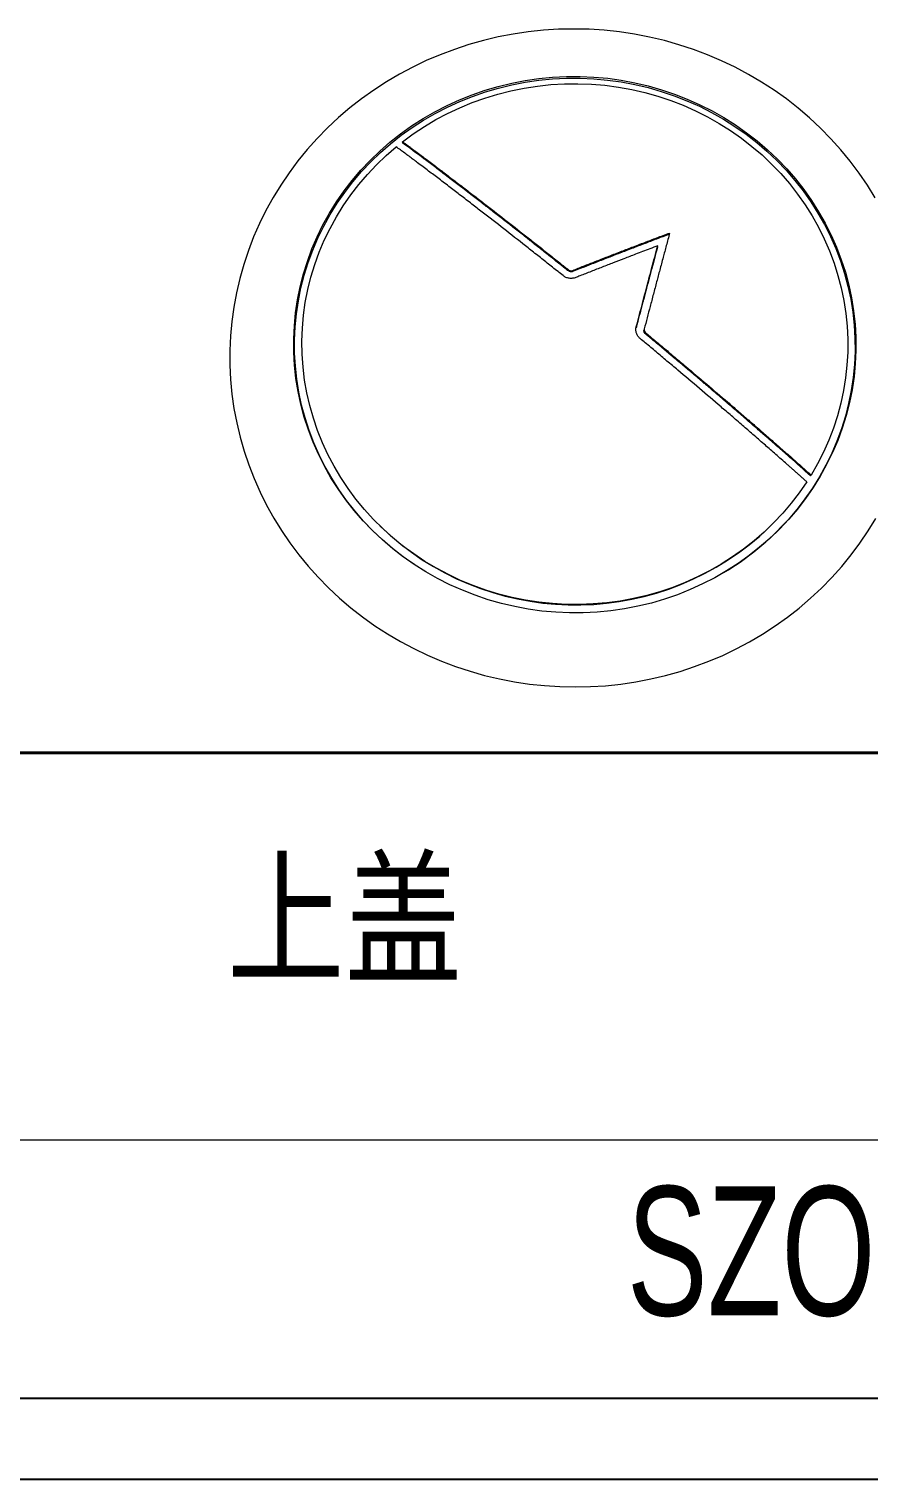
# Model space of a CAD drawing. Header units: inches. Extents: x 2104 to 3832, y 410 to 823.
# Drawn here: x 2456.3 to 2558.7, y 409.8 to 586.5 of the extents above; entities that cross this region are included whole.
import ezdxf

# ---------------------------------------------------------------- set-up
doc = ezdxf.new("R2010")
doc.units = ezdxf.units.IN
doc.layers.add('文字', color=81, linetype='Continuous')
doc.layers.add('粗实线', color=7, linetype='Continuous', lineweight=30)
doc.layers.add('细实线', color=3, linetype='Continuous', lineweight=9)
doc.styles.add('宋体', font='', dxfattribs={"width": 0.8, "height": 3.5})
doc.styles.add('长仿宋', font='', dxfattribs={"width": 0.7, "height": 4})
doc.styles.get('宋体').set_extended_font_data('SimSun')
doc.styles.get('长仿宋').set_extended_font_data('SimSun')

msp = doc.modelspace()

# ---------------------------------------------------------------- linework, layer by layer
at = {"color": 7, "linetype": 'Continuous', "lineweight": 15}
for p, q in [((2501.897, 572.543), (2501.845, 572.725)), ((2532.905, 559.897), (2532.93, 560.041)), ((2551.533, 532.034), (2551.612, 532.109)), ((2499.088, 525.914), (2499.148, 525.856)), ((2545.359, 524.677), (2545.422, 524.732))]:
    msp.add_line(p, q, dxfattribs=at)
for p, q in [((2119.259, 419.627), (2678.222, 419.627)), ((2104.15, 409.797), (2688.052, 409.797))]:
    msp.add_line(p, q)
at = {"color": 7, "linetype": 'Continuous', "lineweight": 15, "flags": 128}
for points in [[(2559.432, 565.886), (2558.488, 567.416), (2557.474, 568.904), (2556.393, 570.349), (2555.245, 571.746), (2554.034, 573.094), (2552.762, 574.389), (2551.431, 575.63), (2550.044, 576.814), (2548.604, 577.937), (2547.113, 578.999), (2545.575, 579.998), (2543.992, 580.93), (2542.368, 581.795), (2540.705, 582.59), (2539.007, 583.315), (2537.277, 583.967), (2535.519, 584.546), (2533.737, 585.05), (2531.932, 585.478), (2530.11, 585.83), (2528.274, 586.104), (2526.426, 586.301), (2524.572, 586.419), (2522.714, 586.459), (2520.857, 586.421), (2519.003, 586.305), (2517.156, 586.11), (2515.321, 585.837), (2513.5, 585.487), (2511.697, 585.061), (2509.917, 584.559), (2508.161, 583.982), (2506.434, 583.331), (2504.739, 582.609), (2503.079, 581.815), (2501.458, 580.952), (2499.879, 580.021), (2498.344, 579.024), (2496.858, 577.964), (2495.422, 576.841), (2494.039, 575.659), (2492.714, 574.42), (2491.446, 573.126), (2490.241, 571.779), (2489.099, 570.383), (2488.023, 568.94), (2487.015, 567.452), (2486.077, 565.924), (2485.21, 564.357), (2484.418, 562.754), (2483.701, 561.12), (2483.06, 559.457), (2482.497, 557.768), (2482.012, 556.057), (2481.608, 554.328), (2481.284, 552.582), (2481.042, 550.824), (2480.881, 549.058), (2480.802, 547.287), (2480.806, 545.513), (2480.891, 543.742), (2481.059, 541.975), (2481.308, 540.217), (2481.639, 538.471), (2482.05, 536.741), (2482.541, 535.03), (2483.11, 533.34), (2483.758, 531.677), (2484.482, 530.042), (2485.28, 528.439), (2486.152, 526.871), (2487.096, 525.341), (2488.11, 523.853), (2489.192, 522.408), (2490.339, 521.011), (2491.55, 519.663), (2492.822, 518.367), (2494.153, 517.127), (2495.54, 515.943)], [(2500.61, 523.177), (2499.358, 524.251), (2498.163, 525.382), (2497.027, 526.567), (2495.953, 527.804), (2494.944, 529.089), (2494.002, 530.42), (2493.13, 531.793), (2492.329, 533.206), (2491.602, 534.654), (2490.95, 536.134), (2490.374, 537.642), (2489.877, 539.176), (2489.46, 540.731), (2489.122, 542.303), (2488.866, 543.89), (2488.692, 545.486), (2488.6, 547.088), (2488.591, 548.692), (2488.664, 550.294), (2488.819, 551.891), (2489.056, 553.479), (2489.375, 555.054), (2489.774, 556.611), (2490.253, 558.148), (2490.81, 559.66), (2491.445, 561.144), (2492.155, 562.597), (2492.939, 564.014), (2493.795, 565.393), (2494.721, 566.729), (2495.715, 568.021), (2496.774, 569.265), (2497.896, 570.457), (2499.078, 571.595), (2500.317, 572.676), (2501.61, 573.698), (2502.955, 574.658), (2504.347, 575.553), (2505.784, 576.383), (2507.262, 577.143), (2508.778, 577.834), (2510.327, 578.453), (2511.906, 578.998), (2513.512, 579.469), (2515.141, 579.864), (2516.787, 580.182), (2518.449, 580.423), (2520.121, 580.585), (2521.799, 580.669), (2523.48, 580.674), (2525.16, 580.601), (2526.834, 580.449), (2528.498, 580.219), (2530.148, 579.911), (2531.781, 579.526), (2533.393, 579.065), (2534.979, 578.53), (2536.535, 577.921), (2538.059, 577.24), (2539.546, 576.488), (2540.993, 575.668), (2542.396, 574.781), (2543.752, 573.829), (2545.057, 572.816), (2546.309, 571.742), (2547.504, 570.612), (2548.64, 569.426), (2549.714, 568.19), (2550.723, 566.904), (2551.665, 565.573), (2552.537, 564.2), (2553.338, 562.787), (2554.065, 561.34), (2554.717, 559.859), (2555.293, 558.351), (2555.79, 556.817), (2556.207, 555.262), (2556.545, 553.69), (2556.801, 552.104), (2556.975, 550.508), (2557.067, 548.905), (2557.076, 547.301), (2557.003, 545.699), (2556.848, 544.102), (2556.611, 542.514), (2556.292, 540.939), (2555.893, 539.382), (2555.414, 537.845), (2554.857, 536.333), (2554.222, 534.849), (2553.512, 533.396), (2552.728, 531.979), (2551.872, 530.6), (2550.946, 529.264), (2549.952, 527.972), (2548.893, 526.729), (2547.771, 525.536), (2546.59, 524.398), (2545.35, 523.317), (2544.057, 522.295), (2542.712, 521.335), (2541.32, 520.44), (2539.883, 519.61), (2538.405, 518.85), (2536.89, 518.159), (2535.34, 517.54), (2533.761, 516.995), (2532.155, 516.524), (2530.526, 516.129), (2528.88, 515.811), (2527.218, 515.571), (2525.546, 515.408), (2523.868, 515.324), (2522.187, 515.319), (2520.507, 515.392), (2518.833, 515.544), (2517.169, 515.775), (2515.519, 516.082), (2513.886, 516.467), (2512.274, 516.928), (2510.688, 517.463), (2509.132, 518.072), (2507.608, 518.754), (2506.121, 519.505), (2504.674, 520.325), (2503.271, 521.212), (2501.916, 522.164), (2500.61, 523.177)], [(2503.284, 521.204), (2501.974, 522.124), (2500.673, 523.135), (2499.424, 524.205), (2498.233, 525.333), (2497.1, 526.514), (2496.029, 527.747), (2495.023, 529.029), (2494.084, 530.356), (2493.215, 531.725), (2492.416, 533.134), (2491.691, 534.577), (2491.041, 536.053), (2490.467, 537.557), (2489.972, 539.086), (2489.555, 540.637), (2489.219, 542.205), (2488.964, 543.786), (2488.79, 545.377), (2488.698, 546.975), (2488.689, 548.574), (2488.761, 550.172), (2488.916, 551.764), (2489.153, 553.347), (2489.471, 554.917), (2489.869, 556.47), (2490.346, 558.002), (2490.902, 559.51), (2491.534, 560.99), (2492.242, 562.438), (2493.024, 563.851), (2493.878, 565.226), (2494.801, 566.558), (2495.792, 567.846), (2496.848, 569.086), (2497.966, 570.275), (2499.145, 571.41), (2500.38, 572.488), (2501.67, 573.506), (2503.01, 574.463), (2504.399, 575.356), (2505.831, 576.183), (2507.305, 576.942), (2508.816, 577.63), (2510.361, 578.247), (2511.936, 578.791), (2513.537, 579.26), (2515.16, 579.654), (2516.802, 579.971), (2518.459, 580.211), (2520.126, 580.373), (2521.799, 580.457), (2523.475, 580.462), (2525.15, 580.389), (2526.819, 580.237), (2528.478, 580.008), (2530.124, 579.701), (2531.752, 579.317), (2533.359, 578.858), (2534.94, 578.324), (2536.492, 577.717), (2538.011, 577.038), (2539.494, 576.288), (2540.936, 575.47), (2542.335, 574.586), (2543.687, 573.637), (2544.988, 572.627), (2546.237, 571.556), (2547.429, 570.429), (2548.561, 569.247), (2549.632, 568.014), (2550.638, 566.733), (2551.577, 565.406), (2552.447, 564.036), (2553.245, 562.628), (2553.97, 561.184), (2554.62, 559.709), (2555.194, 558.204), (2555.689, 556.675), (2556.106, 555.125), (2556.442, 553.557), (2556.698, 551.976), (2556.871, 550.384), (2556.963, 548.787), (2556.972, 547.188), (2556.9, 545.59), (2556.745, 543.997), (2556.508, 542.414), (2556.191, 540.845), (2555.793, 539.292), (2555.315, 537.76), (2554.759, 536.252), (2554.127, 534.772), (2553.419, 533.324), (2552.637, 531.911), (2551.783, 530.536), (2550.86, 529.203), (2549.869, 527.915), (2548.813, 526.676)], [(2501.845, 572.725), (2503.15, 573.685), (2504.503, 574.582), (2505.901, 575.414), (2507.341, 576.179), (2508.82, 576.875), (2510.332, 577.499), (2511.876, 578.051), (2513.446, 578.53), (2515.04, 578.933), (2516.653, 579.26), (2518.28, 579.511), (2519.92, 579.684), (2521.566, 579.779), (2523.216, 579.797), (2524.864, 579.736), (2526.508, 579.597), (2528.142, 579.381), (2529.764, 579.087), (2531.368, 578.717), (2532.951, 578.272), (2534.51, 577.753), (2536.04, 577.16), (2537.537, 576.496), (2538.998, 575.761), (2540.419, 574.959), (2541.797, 574.09), (2543.129, 573.158), (2544.41, 572.163), (2545.638, 571.11), (2546.81, 569.999), (2547.923, 568.835), (2548.975, 567.619), (2549.962, 566.355), (2550.882, 565.047), (2551.733, 563.696), (2552.513, 562.307), (2553.22, 560.883), (2553.852, 559.428), (2554.408, 557.944), (2554.886, 556.436), (2555.286, 554.908), (2555.605, 553.363), (2555.844, 551.805), (2556.001, 550.237), (2556.077, 548.664), (2556.071, 547.09), (2555.983, 545.518), (2555.814, 543.952), (2555.563, 542.397), (2555.232, 540.856), (2554.821, 539.332), (2554.331, 537.83), (2553.764, 536.352), (2553.121, 534.904), (2552.403, 533.489), (2551.612, 532.109)], [(2551.091, 531.28), (2550.182, 529.958), (2549.204, 528.68), (2548.161, 527.452), (2547.055, 526.274), (2545.888, 525.151), (2544.664, 524.084), (2543.386, 523.078), (2542.056, 522.134), (2540.679, 521.254), (2539.257, 520.441), (2537.795, 519.697), (2536.295, 519.024), (2534.761, 518.422), (2533.198, 517.895), (2531.609, 517.443), (2529.999, 517.067), (2528.37, 516.768), (2526.728, 516.547), (2525.076, 516.405), (2523.418, 516.342), (2521.759, 516.357), (2520.102, 516.452), (2518.453, 516.625), (2516.814, 516.877), (2515.19, 517.206), (2513.586, 517.612), (2512.004, 518.094), (2510.449, 518.65), (2508.926, 519.28), (2507.436, 519.982), (2505.986, 520.753), (2504.577, 521.592), (2503.213, 522.498), (2501.899, 523.467), (2500.636, 524.497), (2499.429, 525.586), (2498.28, 526.731), (2497.193, 527.929), (2496.169, 529.177), (2495.211, 530.473), (2494.323, 531.812), (2493.505, 533.191), (2492.76, 534.608), (2492.09, 536.058), (2491.497, 537.538), (2490.982, 539.045), (2490.546, 540.573), (2490.191, 542.121), (2489.917, 543.683), (2489.724, 545.256), (2489.615, 546.836), (2489.588, 548.419), (2489.643, 550.002), (2489.782, 551.579), (2490.002, 553.148), (2490.305, 554.704), (2490.688, 556.244), (2491.152, 557.763), (2491.694, 559.258), (2492.314, 560.726), (2493.01, 562.161), (2493.781, 563.562), (2494.623, 564.924), (2495.536, 566.244), (2496.517, 567.519), (2497.563, 568.746), (2498.672, 569.92), (2499.842, 571.041), (2501.068, 572.104)], [(2522.048, 556.98), (2522.048, 557.015), (2522.049, 557.05), (2522.049, 557.086), (2522.05, 557.121)], [(2522.571, 557.046), (2522.57, 557.011), (2522.57, 556.975), (2522.57, 556.94), (2522.569, 556.904)], [(2530.321, 550.179), (2530.315, 550.149), (2530.309, 550.119), (2530.303, 550.09), (2530.297, 550.06)], [(2531.287, 549.911), (2531.278, 549.873), (2531.26, 549.79)], [(2531.452, 549.448), (2531.445, 549.418), (2531.439, 549.387), (2531.432, 549.357), (2531.425, 549.326)], [(2495.54, 515.943), (2496.98, 514.82), (2498.471, 513.757), (2500.009, 512.759), (2501.592, 511.827), (2503.217, 510.962), (2504.88, 510.167), (2506.577, 509.442), (2508.307, 508.79), (2510.065, 508.211), (2511.848, 507.707), (2513.652, 507.279), (2515.474, 506.927), (2517.311, 506.653), (2519.158, 506.456), (2521.012, 506.338), (2522.87, 506.297), (2524.728, 506.336), (2526.582, 506.452), (2528.428, 506.647), (2530.264, 506.92), (2532.084, 507.27), (2533.887, 507.696), (2535.668, 508.198), (2537.424, 508.775), (2539.151, 509.426), (2540.846, 510.148), (2542.505, 510.942), (2544.126, 511.805), (2545.706, 512.736), (2547.24, 513.733), (2548.727, 514.793), (2550.163, 515.916), (2551.545, 517.098), (2552.871, 518.337), (2554.138, 519.631), (2555.344, 520.978), (2556.486, 522.374), (2557.562, 523.817), (2558.57, 525.305), (2559.508, 526.833)]]:
    msp.add_lwpolyline(points, dxfattribs=at)
at = {"color": 7, "linetype": 'Continuous', "lineweight": 15}
for centre, radius, start, end in [((2523.734, 549.194), 33.705, 300.79573, 318.07932), ((2522.898, 550.536), 34.252, 226.09901, 310.97701)]:
    msp.add_arc(centre, radius, start, end, dxfattribs=at)
for points, knots in [([(2501.845, 572.725), (2501.95, 572.648), (2502.16, 572.495), (2502.476, 572.263), (2502.793, 572.029), (2503.11, 571.794), (2503.427, 571.557), (2503.744, 571.321), (2504.06, 571.084), (2504.708, 570.598), (2505.661, 569.88), (2506.949, 568.905), (2508.21, 567.945), (2509.502, 566.956), (2510.765, 565.985), (2512.47, 564.668), (2514.587, 563.02), (2516.724, 561.344), (2518.434, 559.994), (2519.718, 558.978), (2520.752, 558.156), (2521.529, 557.537), (2521.879, 557.258), (2522.05, 557.121)], [0, 0, 0, 0, 0.01582354, 0.03166449, 0.0475122, 0.06335557, 0.07918313, 0.09498312, 0.11074357, 0.12645253, 0.19174849, 0.25290294, 0.31837018, 0.37935337, 0.4450346, 0.50580409, 0.63225399, 0.75870433, 0.82192963, 0.88515528, 0.94838062, 0.97477043, 1, 1, 1, 1]), ([(2522.048, 556.98), (2521.921, 557.081), (2521.792, 557.184), (2521.555, 557.374), (2521.446, 557.461), (2521.282, 557.592), (2521.226, 557.636), (2521.143, 557.703), (2521.115, 557.725), (2521.073, 557.758), (2521.059, 557.77), (2521.038, 557.786), (2521.031, 557.792), (2521.02, 557.8), (2521.017, 557.803), (2521.01, 557.809), (2521.006, 557.812), (2520.801, 557.975), (2520.594, 558.14), (2520.274, 558.395), (2520.166, 558.481), (2520.001, 558.612), (2519.946, 558.656), (2519.862, 558.722), (2519.834, 558.744), (2519.792, 558.778), (2519.778, 558.789), (2519.757, 558.806), (2519.75, 558.811), (2519.739, 558.82), (2519.736, 558.823), (2519.729, 558.828), (2519.725, 558.831), (2519.52, 558.994), (2519.313, 559.158), (2518.993, 559.412), (2518.885, 559.498), (2518.72, 559.628), (2518.665, 559.672), (2518.582, 559.738), (2518.554, 559.76), (2518.512, 559.793), (2518.498, 559.804), (2518.477, 559.821), (2518.47, 559.826), (2518.459, 559.835), (2518.456, 559.837), (2518.449, 559.843), (2518.445, 559.846), (2518.239, 560.008), (2518.032, 560.172), (2517.712, 560.425), (2517.604, 560.51), (2517.44, 560.64), (2517.385, 560.683), (2517.301, 560.749), (2517.274, 560.771), (2517.232, 560.804), (2517.218, 560.815), (2517.197, 560.831), (2517.19, 560.837), (2517.179, 560.845), (2517.176, 560.848), (2517.17, 560.852), (2517.169, 560.853), (2517.165, 560.856), (2517.163, 560.858), (2516.776, 561.163), (2516.371, 561.482), (2515.732, 561.983), (2515.513, 562.155), (2515.178, 562.417), (2515.065, 562.505), (2514.894, 562.639), (2514.837, 562.684), (2514.75, 562.752), (2514.721, 562.775), (2514.677, 562.809), (2514.663, 562.82), (2514.641, 562.837), (2514.634, 562.843), (2514.623, 562.851), (2514.619, 562.854), (2514.614, 562.859), (2514.612, 562.86), (2514.608, 562.863), (2514.606, 562.865), (2514.215, 563.17), (2513.808, 563.488), (2513.169, 563.985), (2512.952, 564.154), (2512.619, 564.412), (2512.507, 564.499), (2512.337, 564.631), (2512.28, 564.675), (2512.194, 564.741), (2512.166, 564.764), (2512.123, 564.797), (2512.108, 564.808), (2512.087, 564.825), (2512.079, 564.83), (2512.069, 564.839), (2512.065, 564.842), (2512.06, 564.846), (2512.058, 564.847), (2512.054, 564.85), (2512.052, 564.852), (2511.658, 565.157), (2511.249, 565.473), (2510.612, 565.964), (2510.396, 566.131), (2510.065, 566.385), (2509.953, 566.471), (2509.785, 566.6), (2509.728, 566.644), (2509.643, 566.709), (2509.615, 566.731), (2509.572, 566.764), (2509.558, 566.774), (2509.536, 566.791), (2509.529, 566.796), (2509.519, 566.805), (2509.515, 566.807), (2509.51, 566.811), (2509.508, 566.813), (2509.504, 566.816), (2509.502, 566.817), (2509.106, 567.121), (2508.696, 567.435), (2508.06, 567.92), (2507.844, 568.085), (2507.515, 568.335), (2507.404, 568.419), (2507.237, 568.547), (2507.181, 568.589), (2507.096, 568.653), (2507.068, 568.675), (2507.026, 568.707), (2507.011, 568.718), (2506.99, 568.734), (2506.983, 568.739), (2506.973, 568.747), (2506.969, 568.75), (2506.964, 568.754), (2506.962, 568.755), (2506.958, 568.758), (2506.956, 568.76), (2506.558, 569.062), (2506.149, 569.372), (2505.514, 569.851), (2505.299, 570.013), (2504.972, 570.26), (2504.862, 570.343), (2504.695, 570.468), (2504.64, 570.509), (2504.556, 570.572), (2504.528, 570.593), (2504.486, 570.625), (2504.472, 570.636), (2504.45, 570.651), (2504.443, 570.657), (2504.433, 570.665), (2504.429, 570.667), (2504.422, 570.673), (2504.419, 570.675), (2503.577, 571.307), (2502.728, 571.941), (2501.897, 572.543)], [0, 0, 0, 0, 0.01920113, 0.01920113, 0.03482613, 0.03482613, 0.04263863, 0.04263863, 0.04654488, 0.04654488, 0.04849801, 0.04849801, 0.04947457, 0.04947457, 0.04996285, 0.04996285, 0.05045113, 0.05045113, 0.08170113, 0.08170113, 0.09732613, 0.09732613, 0.10513863, 0.10513863, 0.10904488, 0.10904488, 0.11099801, 0.11099801, 0.11197457, 0.11197457, 0.11246285, 0.11246285, 0.11295113, 0.11295113, 0.14420113, 0.14420113, 0.15982613, 0.15982613, 0.16763863, 0.16763863, 0.17154488, 0.17154488, 0.17349801, 0.17349801, 0.17447457, 0.17447457, 0.17496285, 0.17496285, 0.17545113, 0.17545113, 0.20670113, 0.20670113, 0.22232613, 0.22232613, 0.23013863, 0.23013863, 0.23404488, 0.23404488, 0.23599801, 0.23599801, 0.23697457, 0.23697457, 0.23746285, 0.23746285, 0.23770699, 0.23770699, 0.23795113, 0.23795113, 0.30045113, 0.30045113, 0.33170113, 0.33170113, 0.34732613, 0.34732613, 0.35513863, 0.35513863, 0.35904488, 0.35904488, 0.36099801, 0.36099801, 0.36197457, 0.36197457, 0.36246285, 0.36246285, 0.36270699, 0.36270699, 0.36295113, 0.36295113, 0.42545113, 0.42545113, 0.45670113, 0.45670113, 0.47232613, 0.47232613, 0.48013863, 0.48013863, 0.48404488, 0.48404488, 0.48599801, 0.48599801, 0.48697457, 0.48697457, 0.48746285, 0.48746285, 0.48770699, 0.48770699, 0.48795113, 0.48795113, 0.55045113, 0.55045113, 0.58170113, 0.58170113, 0.59732613, 0.59732613, 0.60513863, 0.60513863, 0.60904488, 0.60904488, 0.61099801, 0.61099801, 0.61197457, 0.61197457, 0.61246285, 0.61246285, 0.61270699, 0.61270699, 0.61295113, 0.61295113, 0.67545113, 0.67545113, 0.70670113, 0.70670113, 0.72232613, 0.72232613, 0.73013863, 0.73013863, 0.73404488, 0.73404488, 0.73599801, 0.73599801, 0.73697457, 0.73697457, 0.73746285, 0.73746285, 0.73770699, 0.73770699, 0.73795113, 0.73795113, 0.80045113, 0.80045113, 0.83170113, 0.83170113, 0.84732613, 0.84732613, 0.85513863, 0.85513863, 0.85904488, 0.85904488, 0.86099801, 0.86099801, 0.86197457, 0.86197457, 0.86246285, 0.86246285, 0.86295113, 0.86295113, 0.98795113, 0.98795113, 0.98795113, 0.98795113]), ([(2521.401, 556.409), (2521.196, 556.572), (2520.55, 557.087), (2519.465, 557.95), (2518.144, 558.996), (2516.383, 560.386), (2514.184, 562.113), (2512.006, 563.809), (2510.251, 565.166), (2508.952, 566.165), (2507.62, 567.185), (2506.323, 568.172), (2504.996, 569.177), (2503.951, 569.964), (2503.153, 570.562), (2502.632, 570.952), (2502.109, 571.34), (2501.588, 571.725), (2501.242, 571.978), (2501.068, 572.104)], [0, 0, 0, 0, 0.0300748, 0.0947366, 0.1593991, 0.224061, 0.3533843, 0.4827071, 0.5446933, 0.6120306, 0.6742769, 0.7413537, 0.8038017, 0.8706773, 0.896386, 0.9222255, 0.9481422, 0.9740837, 1, 1, 1, 1]), ([(2534.355, 561.457), (2533.811, 561.253), (2533.288, 561.056), (2532.535, 560.77), (2532.289, 560.677), (2531.928, 560.54), (2531.809, 560.494), (2531.632, 560.427), (2531.573, 560.405), (2531.486, 560.371), (2531.457, 560.36), (2531.413, 560.344), (2531.399, 560.338), (2531.377, 560.33), (2531.37, 560.327), (2531.359, 560.323), (2531.355, 560.321), (2531.348, 560.319), (2531.345, 560.318), (2531.079, 560.216), (2530.822, 560.118), (2530.445, 559.974), (2530.321, 559.926), (2530.136, 559.855), (2530.075, 559.832), (2529.984, 559.797), (2529.954, 559.785), (2529.908, 559.768), (2529.893, 559.762), (2529.87, 559.753), (2529.863, 559.751), (2529.852, 559.746), (2529.848, 559.745), (2529.84, 559.742), (2529.837, 559.741), (2529.571, 559.638), (2529.314, 559.54), (2528.937, 559.394), (2528.812, 559.346), (2528.628, 559.275), (2528.566, 559.252), (2528.475, 559.216), (2528.445, 559.205), (2528.399, 559.187), (2528.384, 559.181), (2528.362, 559.172), (2528.354, 559.169), (2528.343, 559.165), (2528.339, 559.164), (2528.331, 559.161), (2528.328, 559.159), (2528.062, 559.057), (2527.805, 558.957), (2527.428, 558.811), (2527.303, 558.763), (2527.119, 558.691), (2527.057, 558.667), (2526.966, 558.632), (2526.936, 558.62), (2526.89, 558.602), (2526.875, 558.596), (2526.852, 558.587), (2526.845, 558.584), (2526.833, 558.58), (2526.83, 558.579), (2526.822, 558.576), (2526.819, 558.574), (2526.553, 558.471), (2526.297, 558.371), (2525.92, 558.224), (2525.795, 558.175), (2525.61, 558.103), (2525.548, 558.079), (2525.457, 558.043), (2525.426, 558.031), (2525.381, 558.013), (2525.365, 558.007), (2525.343, 557.998), (2525.335, 557.995), (2525.324, 557.991), (2525.32, 557.989), (2525.312, 557.986), (2525.309, 557.985), (2525.045, 557.881), (2524.79, 557.781), (2524.412, 557.633), (2524.288, 557.584), (2524.102, 557.511), (2524.04, 557.486), (2523.948, 557.45), (2523.917, 557.438), (2523.871, 557.42), (2523.856, 557.414), (2523.833, 557.404), (2523.825, 557.401), (2523.81, 557.395), (2523.802, 557.393), (2523.378, 557.225), (2522.972, 557.064), (2522.569, 556.904)], [0.02397217, 0.02397217, 0.02397217, 0.02397217, 0.14897217, 0.14897217, 0.21147217, 0.21147217, 0.24272217, 0.24272217, 0.25834717, 0.25834717, 0.26615967, 0.26615967, 0.27006592, 0.27006592, 0.27201905, 0.27201905, 0.27299561, 0.27299561, 0.27397217, 0.27397217, 0.33647217, 0.33647217, 0.36772217, 0.36772217, 0.38334717, 0.38334717, 0.39115967, 0.39115967, 0.39506592, 0.39506592, 0.39701905, 0.39701905, 0.39799561, 0.39799561, 0.39897217, 0.39897217, 0.46147217, 0.46147217, 0.49272217, 0.49272217, 0.50834717, 0.50834717, 0.51615967, 0.51615967, 0.52006592, 0.52006592, 0.52201905, 0.52201905, 0.52299561, 0.52299561, 0.52397217, 0.52397217, 0.58647217, 0.58647217, 0.61772217, 0.61772217, 0.63334717, 0.63334717, 0.64115967, 0.64115967, 0.64506592, 0.64506592, 0.64701905, 0.64701905, 0.64799561, 0.64799561, 0.64897217, 0.64897217, 0.71147217, 0.71147217, 0.74272217, 0.74272217, 0.75834717, 0.75834717, 0.76615967, 0.76615967, 0.77006592, 0.77006592, 0.77201905, 0.77201905, 0.77299561, 0.77299561, 0.77397217, 0.77397217, 0.83647217, 0.83647217, 0.86772217, 0.86772217, 0.88334717, 0.88334717, 0.89115967, 0.89115967, 0.89506592, 0.89506592, 0.89701905, 0.89701905, 0.89897217, 0.89897217, 1, 1, 1, 1]), ([(2522.571, 557.046), (2522.792, 557.133), (2523.238, 557.31), (2523.915, 557.577), (2524.608, 557.85), (2525.324, 558.13), (2526.066, 558.42), (2527.075, 558.812), (2528.319, 559.294), (2529.83, 559.876), (2531.321, 560.445), (2532.853, 561.028), (2533.859, 561.407), (2534.382, 561.604)], [0, 0, 0, 0, 0.05607752, 0.1131783, 0.17169102, 0.23192914, 0.29474253, 0.35994152, 0.48795157, 0.61050033, 0.7439767, 0.86671663, 1, 1, 1, 1]), ([(2532.93, 560.041), (2532.613, 559.921), (2531.996, 559.687), (2531.095, 559.343), (2530.042, 558.94), (2528.856, 558.485), (2527.504, 557.962), (2526.17, 557.444), (2524.817, 556.914), (2523.748, 556.494), (2523.13, 556.249), (2522.964, 556.184)], [0, 0, 0, 0, 0.0955045, 0.1859649, 0.2714341, 0.4130256, 0.5428676, 0.6785843, 0.8143009, 0.9500174, 1, 1, 1, 1]), ([(2530.321, 550.179), (2530.365, 550.345), (2530.527, 550.961), (2530.806, 552.026), (2531.161, 553.371), (2531.51, 554.692), (2531.864, 556.03), (2532.213, 557.346), (2532.572, 558.696), (2532.807, 559.58), (2532.93, 560.041)], [0, 0, 0, 0, 0.0499954, 0.1857101, 0.3214249, 0.4571398, 0.5869802, 0.7285698, 0.8586399, 1, 1, 1, 1]), ([(2534.382, 561.604), (2534.313, 561.342), (2534.176, 560.83), (2533.974, 560.074), (2533.781, 559.348), (2533.517, 558.358), (2533.192, 557.132), (2532.796, 555.64), (2532.47, 554.409), (2532.206, 553.409), (2531.952, 552.443), (2531.647, 551.288), (2531.408, 550.375), (2531.291, 549.929)], [0, 0, 0, 0, 0.0679749, 0.1332843, 0.1959574, 0.2560249, 0.3894991, 0.5120461, 0.640058, 0.7052569, 0.7680703, 0.8868214, 1, 1, 1, 1]), ([(2532.905, 559.897), (2532.777, 559.419), (2532.655, 558.959), (2532.478, 558.296), (2532.421, 558.079), (2532.336, 557.761), (2532.308, 557.656), (2532.266, 557.5), (2532.253, 557.449), (2532.232, 557.371), (2532.225, 557.346), (2532.215, 557.308), (2532.212, 557.295), (2532.207, 557.276), (2532.205, 557.269), (2532.202, 557.26), (2532.202, 557.257), (2532.2, 557.25), (2532.199, 557.247), (2532.137, 557.013), (2532.077, 556.786), (2531.988, 556.453), (2531.959, 556.343), (2531.916, 556.18), (2531.901, 556.126), (2531.88, 556.046), (2531.873, 556.019), (2531.862, 555.979), (2531.859, 555.965), (2531.853, 555.945), (2531.852, 555.939), (2531.849, 555.929), (2531.848, 555.925), (2531.846, 555.919), (2531.845, 555.916), (2531.783, 555.68), (2531.723, 555.453), (2531.634, 555.119), (2531.605, 555.009), (2531.562, 554.846), (2531.547, 554.792), (2531.526, 554.711), (2531.519, 554.684), (2531.508, 554.644), (2531.504, 554.63), (2531.499, 554.61), (2531.497, 554.604), (2531.495, 554.594), (2531.494, 554.59), (2531.492, 554.584), (2531.491, 554.581), (2531.429, 554.345), (2531.369, 554.117), (2531.28, 553.783), (2531.251, 553.673), (2531.207, 553.509), (2531.193, 553.454), (2531.171, 553.373), (2531.164, 553.346), (2531.154, 553.306), (2531.15, 553.293), (2531.145, 553.272), (2531.143, 553.266), (2531.14, 553.256), (2531.139, 553.252), (2531.138, 553.246), (2531.137, 553.243), (2531.075, 553.007), (2531.014, 552.78), (2530.926, 552.444), (2530.896, 552.334), (2530.853, 552.169), (2530.838, 552.114), (2530.817, 552.033), (2530.81, 552.006), (2530.799, 551.965), (2530.795, 551.951), (2530.79, 551.931), (2530.788, 551.924), (2530.785, 551.911), (2530.783, 551.905), (2530.72, 551.667), (2530.66, 551.439), (2530.572, 551.104), (2530.542, 550.992), (2530.499, 550.827), (2530.484, 550.772), (2530.462, 550.689), (2530.455, 550.662), (2530.444, 550.621), (2530.441, 550.607), (2530.435, 550.586), (2530.433, 550.58), (2530.43, 550.566), (2530.428, 550.56), (2530.383, 550.387), (2530.339, 550.223), (2530.297, 550.06)], [0.07988404, 0.07988404, 0.07988404, 0.07988404, 0.20488404, 0.20488404, 0.26738404, 0.26738404, 0.29863404, 0.29863404, 0.31425904, 0.31425904, 0.32207154, 0.32207154, 0.32597779, 0.32597779, 0.32793091, 0.32793091, 0.32890747, 0.32890747, 0.32988404, 0.32988404, 0.39238404, 0.39238404, 0.42363404, 0.42363404, 0.43925904, 0.43925904, 0.44707154, 0.44707154, 0.45097779, 0.45097779, 0.45293091, 0.45293091, 0.45390747, 0.45390747, 0.45488404, 0.45488404, 0.51738404, 0.51738404, 0.54863404, 0.54863404, 0.56425904, 0.56425904, 0.57207154, 0.57207154, 0.57597779, 0.57597779, 0.57793091, 0.57793091, 0.57890747, 0.57890747, 0.57988404, 0.57988404, 0.64238404, 0.64238404, 0.67363404, 0.67363404, 0.68925904, 0.68925904, 0.69707154, 0.69707154, 0.70097779, 0.70097779, 0.70293091, 0.70293091, 0.70390747, 0.70390747, 0.70488404, 0.70488404, 0.76738404, 0.76738404, 0.79863403, 0.79863403, 0.81425903, 0.81425903, 0.82207153, 0.82207153, 0.82597778, 0.82597778, 0.82793091, 0.82793091, 0.82988403, 0.82988403, 0.89238403, 0.89238403, 0.92363403, 0.92363403, 0.93925903, 0.93925903, 0.94707153, 0.94707153, 0.95097778, 0.95097778, 0.95293091, 0.95293091, 0.95488403, 0.95488403, 1, 1, 1, 1]), ([(2522.569, 556.904), (2522.527, 556.887), (2522.482, 556.876), (2522.39, 556.865), (2522.343, 556.866), (2522.207, 556.886), (2522.119, 556.923), (2522.048, 556.98)], [0, 0, 0, 0, 0.25, 0.25, 0.5, 0.5, 1, 1, 1, 1]), ([(2522.05, 557.121), (2522.085, 557.093), (2522.124, 557.07), (2522.208, 557.034), (2522.253, 557.021), (2522.389, 557.001), (2522.485, 557.012), (2522.571, 557.046)], [0, 0, 0, 0, 0.25, 0.25, 0.5, 0.5, 1, 1, 1, 1]), ([(2522.964, 556.184), (2522.835, 556.133), (2522.702, 556.099), (2522.495, 556.075), (2522.425, 556.071), (2522.286, 556.073), (2522.217, 556.079), (2522.013, 556.108), (2521.877, 556.146), (2521.626, 556.253), (2521.507, 556.324), (2521.401, 556.409)], [0, 0, 0, 0, 0.25, 0.25, 0.375, 0.375, 0.5, 0.5, 0.75, 0.75, 1, 1, 1, 1]), ([(2530.804, 548.735), (2530.697, 548.824), (2530.606, 548.924), (2530.49, 549.091), (2530.456, 549.15), (2530.396, 549.271), (2530.37, 549.332), (2530.307, 549.521), (2530.282, 549.655), (2530.273, 549.918), (2530.287, 550.05), (2530.321, 550.179)], [0, 0, 0, 0, 0.25, 0.25, 0.375, 0.375, 0.5, 0.5, 0.75, 0.75, 1, 1, 1, 1]), ([(2531.425, 549.326), (2531.39, 549.356), (2531.359, 549.389), (2531.308, 549.464), (2531.288, 549.505), (2531.245, 549.631), (2531.242, 549.722), (2531.264, 549.808)], [0, 0, 0, 0, 0.25, 0.25, 0.5, 0.5, 1, 1, 1, 1]), ([(2531.291, 549.929), (2531.28, 549.886), (2531.275, 549.843), (2531.278, 549.755), (2531.286, 549.71), (2531.328, 549.584), (2531.381, 549.507), (2531.452, 549.448)], [0, 0, 0, 0, 0.25, 0.25, 0.5, 0.5, 1, 1, 1, 1]), ([(2531.452, 549.448), (2531.623, 549.306), (2531.972, 549.014), (2532.749, 548.365), (2533.783, 547.499), (2535.065, 546.421), (2536.774, 544.98), (2538.908, 543.172), (2541.021, 541.366), (2542.722, 539.905), (2543.98, 538.818), (2545.269, 537.701), (2546.525, 536.606), (2547.809, 535.483), (2548.821, 534.592), (2549.593, 533.911), (2550.099, 533.463), (2550.604, 533.014), (2551.109, 532.562), (2551.445, 532.26), (2551.612, 532.109)], [0, 0, 0, 0, 0.0252461, 0.0516538, 0.1149105, 0.1781642, 0.241418, 0.3679195, 0.494346, 0.5550776, 0.6207163, 0.6816531, 0.747069, 0.8081912, 0.8734522, 0.89863, 0.9239219, 0.9492789, 0.9746534, 1, 1, 1, 1]), ([(2551.091, 531.28), (2550.983, 531.377), (2550.768, 531.572), (2550.444, 531.863), (2550.119, 532.153), (2549.794, 532.443), (2549.469, 532.732), (2549.144, 533.019), (2548.819, 533.306), (2548.154, 533.892), (2547.177, 534.752), (2545.854, 535.91), (2544.561, 537.037), (2543.232, 538.188), (2541.937, 539.306), (2540.185, 540.811), (2538.011, 542.667), (2535.815, 544.527), (2534.057, 546.009), (2532.738, 547.117), (2531.653, 548.026), (2531.008, 548.564), (2530.804, 548.735)], [0, 0, 0, 0, 0.0161926, 0.032402, 0.0486165, 0.0648239, 0.0810115, 0.0971663, 0.1132751, 0.1293253, 0.1962005, 0.2586483, 0.3257248, 0.3879716, 0.455308, 0.517295, 0.6466175, 0.7759405, 0.8406023, 0.9052648, 0.9699274, 1, 1, 1, 1]), ([(2551.533, 532.034), (2550.709, 532.783), (2549.864, 533.532), (2549.025, 534.271), (2549.021, 534.275), (2549.014, 534.281), (2549.01, 534.284), (2549, 534.293), (2548.993, 534.299), (2548.972, 534.318), (2548.958, 534.33), (2548.916, 534.367), (2548.888, 534.392), (2548.805, 534.465), (2548.749, 534.514), (2548.584, 534.66), (2548.474, 534.756), (2548.148, 535.043), (2547.934, 535.231), (2547.302, 535.786), (2546.894, 536.143), (2546.498, 536.489), (2546.496, 536.491), (2546.492, 536.494), (2546.49, 536.495), (2546.485, 536.5), (2546.481, 536.503), (2546.471, 536.512), (2546.464, 536.518), (2546.443, 536.537), (2546.429, 536.549), (2546.386, 536.586), (2546.358, 536.611), (2546.274, 536.684), (2546.218, 536.733), (2546.052, 536.878), (2545.941, 536.974), (2545.613, 537.26), (2545.398, 537.447), (2544.765, 537.998), (2544.357, 538.352), (2543.962, 538.694), (2543.959, 538.696), (2543.956, 538.699), (2543.954, 538.7), (2543.949, 538.705), (2543.945, 538.708), (2543.935, 538.717), (2543.927, 538.723), (2543.906, 538.742), (2543.892, 538.754), (2543.849, 538.791), (2543.821, 538.815), (2543.736, 538.889), (2543.68, 538.937), (2543.512, 539.083), (2543.401, 539.179), (2543.071, 539.464), (2542.855, 539.65), (2542.219, 540.197), (2541.812, 540.548), (2541.418, 540.885), (2541.416, 540.887), (2541.413, 540.89), (2541.411, 540.891), (2541.405, 540.896), (2541.402, 540.899), (2541.391, 540.908), (2541.384, 540.915), (2541.362, 540.933), (2541.348, 540.945), (2541.305, 540.982), (2541.276, 541.007), (2541.19, 541.08), (2541.134, 541.129), (2540.964, 541.274), (2540.852, 541.37), (2540.52, 541.655), (2540.303, 541.84), (2539.666, 542.385), (2539.259, 542.731), (2538.868, 543.063), (2538.866, 543.065), (2538.862, 543.068), (2538.861, 543.07), (2538.855, 543.075), (2538.851, 543.078), (2538.84, 543.087), (2538.833, 543.093), (2538.811, 543.112), (2538.797, 543.124), (2538.753, 543.161), (2538.724, 543.186), (2538.638, 543.259), (2538.58, 543.308), (2538.409, 543.454), (2538.296, 543.55), (2537.961, 543.834), (2537.743, 544.019), (2537.104, 544.561), (2536.699, 544.903), (2536.312, 545.23), (2536.31, 545.232), (2536.306, 545.235), (2536.304, 545.236), (2536.299, 545.241), (2536.296, 545.244), (2536.285, 545.252), (2536.278, 545.258), (2536.257, 545.276), (2536.243, 545.288), (2536.201, 545.323), (2536.174, 545.347), (2536.09, 545.417), (2536.035, 545.463), (2535.871, 545.602), (2535.763, 545.693), (2535.443, 545.963), (2535.236, 546.137), (2535.03, 546.31), (2535.026, 546.313), (2535.019, 546.319), (2535.016, 546.322), (2535.005, 546.331), (2534.998, 546.337), (2534.977, 546.355), (2534.963, 546.366), (2534.921, 546.402), (2534.893, 546.425), (2534.81, 546.495), (2534.755, 546.542), (2534.59, 546.68), (2534.482, 546.771), (2534.162, 547.04), (2533.955, 547.214), (2533.75, 547.385), (2533.746, 547.389), (2533.739, 547.394), (2533.735, 547.397), (2533.725, 547.406), (2533.718, 547.412), (2533.697, 547.43), (2533.683, 547.442), (2533.64, 547.477), (2533.613, 547.5), (2533.529, 547.57), (2533.474, 547.617), (2533.309, 547.754), (2533.201, 547.845), (2532.88, 548.113), (2532.673, 548.286), (2532.468, 548.457), (2532.464, 548.46), (2532.457, 548.466), (2532.454, 548.469), (2532.443, 548.478), (2532.436, 548.484), (2532.415, 548.502), (2532.401, 548.513), (2532.359, 548.548), (2532.331, 548.572), (2532.248, 548.641), (2532.192, 548.688), (2532.028, 548.825), (2531.919, 548.915), (2531.681, 549.114), (2531.552, 549.221), (2531.425, 549.326)], [0.01204555, 0.01204555, 0.01204555, 0.01204555, 0.13704555, 0.13704555, 0.13753383, 0.13753383, 0.13802212, 0.13802212, 0.13899868, 0.13899868, 0.1409518, 0.1409518, 0.14485805, 0.14485805, 0.15267055, 0.15267055, 0.16829555, 0.16829555, 0.19954555, 0.19954555, 0.26204555, 0.26204555, 0.26228969, 0.26228969, 0.26253383, 0.26253383, 0.26302212, 0.26302212, 0.26399868, 0.26399868, 0.2659518, 0.2659518, 0.26985805, 0.26985805, 0.27767055, 0.27767055, 0.29329555, 0.29329555, 0.32454555, 0.32454555, 0.38704555, 0.38704555, 0.38728969, 0.38728969, 0.38753383, 0.38753383, 0.38802212, 0.38802212, 0.38899868, 0.38899868, 0.3909518, 0.3909518, 0.39485805, 0.39485805, 0.40267055, 0.40267055, 0.41829555, 0.41829555, 0.44954555, 0.44954555, 0.51204555, 0.51204555, 0.51228969, 0.51228969, 0.51253383, 0.51253383, 0.51302212, 0.51302212, 0.51399868, 0.51399868, 0.5159518, 0.5159518, 0.51985805, 0.51985805, 0.52767055, 0.52767055, 0.54329555, 0.54329555, 0.57454555, 0.57454555, 0.63704555, 0.63704555, 0.63728969, 0.63728969, 0.63753383, 0.63753383, 0.63802212, 0.63802212, 0.63899868, 0.63899868, 0.6409518, 0.6409518, 0.64485805, 0.64485805, 0.65267055, 0.65267055, 0.66829555, 0.66829555, 0.69954555, 0.69954555, 0.76204555, 0.76204555, 0.76228969, 0.76228969, 0.76253383, 0.76253383, 0.76302212, 0.76302212, 0.76399868, 0.76399868, 0.7659518, 0.7659518, 0.76985805, 0.76985805, 0.77767055, 0.77767055, 0.79329555, 0.79329555, 0.82454555, 0.82454555, 0.82503383, 0.82503383, 0.82552212, 0.82552212, 0.82649868, 0.82649868, 0.8284518, 0.8284518, 0.83235805, 0.83235805, 0.84017055, 0.84017055, 0.85579555, 0.85579555, 0.88704555, 0.88704555, 0.88753383, 0.88753383, 0.88802212, 0.88802212, 0.88899868, 0.88899868, 0.8909518, 0.8909518, 0.89485805, 0.89485805, 0.90267055, 0.90267055, 0.91829555, 0.91829555, 0.94954555, 0.94954555, 0.95003383, 0.95003383, 0.95052212, 0.95052212, 0.95149868, 0.95149868, 0.9534518, 0.9534518, 0.95735805, 0.95735805, 0.96517055, 0.96517055, 0.98079555, 0.98079555, 1, 1, 1, 1])]:
    msp.add_open_spline(points, degree=3, knots=knots, dxfattribs=at)
at = {"layer": '粗实线', "color": 7, "lineweight": 40}
msp.add_line((2678.222, 498.267), (2442.302, 498.267), dxfattribs=at)
at = {"layer": '细实线', "color": 7}
msp.add_line((2678.222, 451.083), (2324.342, 451.083), dxfattribs=at)

# ---------------------------------------------------------------- texts
at = {"layer": '文字', "color": 0, "insert": (2480.481, 484.69), "char_height": 13.1067, "width": 167.56403, "attachment_point": 1, "style": '宋体'}
msp.add_mtext('上盖', dxfattribs=at)
at = {"layer": '粗实线', "insert": (2529.189, 445.452), "char_height": 15.728, "width": 176.37397, "attachment_point": 1, "style": '长仿宋'}
msp.add_mtext('{\\fSTXinwei|b0|i0|c134|p2;SZOMK}', dxfattribs=at)

doc.saveas('drawing.dxf')
